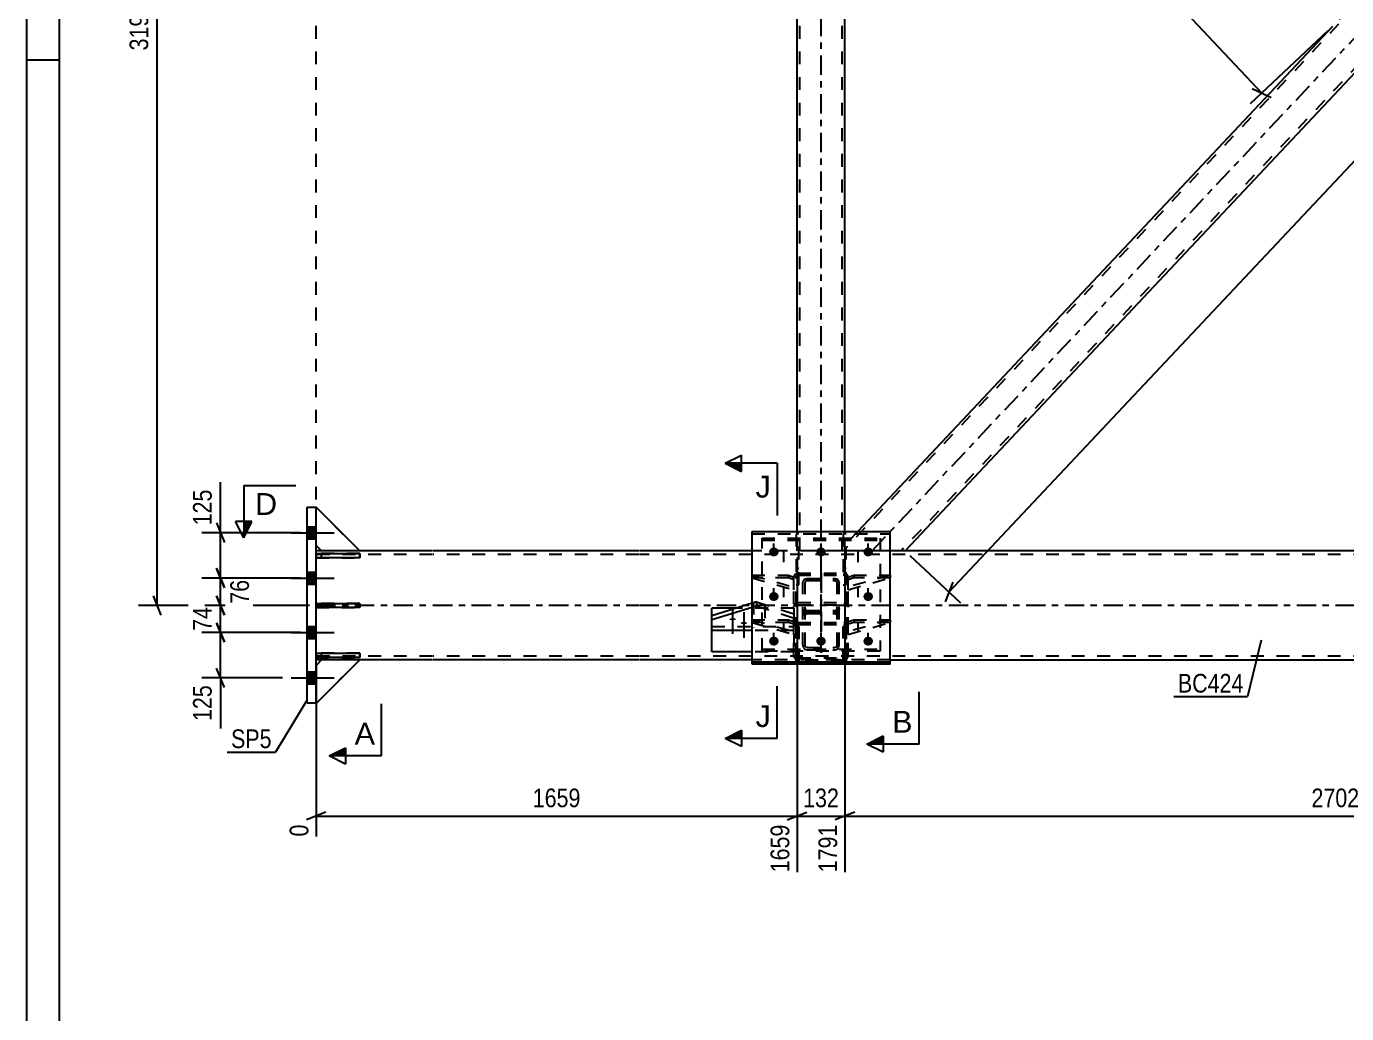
# Model space of a CAD drawing. Header units: millimetres. Extents: x 0 to 841, y 0 to 594.
# Drawn here: x 0 to 202.1, y 152 to 303.1 of the extents above; entities that cross this region are included whole.
import ezdxf

# ---------------------------------------------------------------- set-up
doc = ezdxf.new("R2010")
doc.units = ezdxf.units.MM
doc.linetypes.add('DXK_LINE_DOT2', pattern=[3.9198, 1.9599, -1.9599])
doc.linetypes.add('DXK_LINE_DOT3', pattern=[5.9187, 2.979, -0.9799, 0.9799, -0.9799])
doc.styles.add('Arial', font='ARIAL.TTF', dxfattribs={"height": 0.2})
doc.styles.add('Arial Narrow', font='ARIALN.TTF', dxfattribs={"height": 0.2})

# ---------------------------------------------------------------- blocks, each defined once
blk = doc.blocks.new('Unknown-761545992-1132')
at = {"color": 5, "linetype": 'Continuous'}
for p, q in [((0, 594), (0, 0)), ((5, 589), (5, 5)), ((5, 298), (0, 298))]:
    blk.add_line(p, q, dxfattribs=at)
blk = doc.blocks.new('Part-761545992-3528 - 3517')
at = {"color": 7, "linetype": 'DXK_LINE_DOT2'}
for p, q in [((51.02, 207.19), (44.36, 207.19)), ((44.36, 207.19), (44.36, 206.53)), ((44.36, 206.53), (51.02, 206.53)), ((45.19, 206.53), (45.19, 207.19)), ((51.02, 206.53), (51.02, 207.19))]:
    blk.add_line(p, q, dxfattribs=at)
blk = doc.blocks.new('Bolt-761545992-3520 - 3517')
at = {"color": 1, "linetype": 'DXK_LINE_DOT2'}
for p, q in [((115.95, 221.12), (115.95, 222.7)), ((121.64, 221.12), (121.64, 222.7)), ((127.34, 221.12), (127.34, 222.7)), ((115.95, 215.77), (115.95, 217.35)), ((127.34, 215.77), (127.34, 217.35)), ((115.95, 210.42), (115.95, 212)), ((121.64, 210.42), (121.64, 212)), ((127.34, 210.42), (127.34, 212))]:
    blk.add_line(p, q, dxfattribs=at)
blk = doc.blocks.new('Part-761545992-21615 - 3517')
at = {"color": 7, "linetype": 'DXK_LINE_DOT2'}
for p, q in [((117.81, 205.53), (117.81, 211.3)), ((117.81, 211.3), (118.25, 211.3)), ((117.81, 210.78), (118.25, 210.78)), ((118.25, 211.3), (118.25, 205.53)), ((117.81, 209.76), (118.25, 209.76))]:
    blk.add_line(p, q, dxfattribs=at)
at = {"color": 2, "linetype": 'Continuous'}
blk.add_line((118.25, 205.53), (117.81, 205.53), dxfattribs=at)
blk = doc.blocks.new('Part-761545992-3636 - 3517')
at = {"color": 7, "linetype": 'DXK_LINE_DOT3'}
blk.add_line((121.64, 212.87), (121.64, 393.43), dxfattribs=at)
at = {"color": 2, "linetype": 'Continuous'}
for p, q in [((117.98, 225.85), (117.98, 383.43)), ((125.31, 225.85), (125.31, 382.51))]:
    blk.add_line(p, q, dxfattribs=at)
at = {"color": 7, "linetype": 'DXK_LINE_DOT2'}
for p, q in [((125.31, 383.43), (117.98, 383.43)), ((118.42, 222.87), (118.42, 383.43)), ((124.86, 222.87), (124.86, 383.43)), ((125.31, 382.51), (125.31, 383.43)), ((117.98, 222.87), (117.98, 225.85)), ((125.31, 222.87), (125.31, 225.85)), ((125.31, 222.87), (117.98, 222.87))]:
    blk.add_line(p, q, dxfattribs=at)
blk = doc.blocks.new('Bolt-761545992-3526 - 3517')
at = {"linetype": 'Continuous'}
for points in [[(114.42, 222.02), (114.27, 222.03), (114.12, 222.08), (113.99, 222.15), (113.88, 222.25), (113.79, 222.36), (113.73, 222.49), (113.7, 222.63), (113.7, 222.77), (113.73, 222.91), (113.79, 223.04), (113.88, 223.16), (113.99, 223.25), (114.12, 223.33), (114.27, 223.37), (114.42, 223.39), (114.57, 223.37), (114.71, 223.33), (114.84, 223.25), (114.96, 223.16), (115.04, 223.04), (115.11, 222.91), (115.14, 222.77), (115.14, 222.63), (115.11, 222.49), (115.04, 222.36), (114.96, 222.25), (114.84, 222.15), (114.71, 222.08), (114.57, 222.03)], [(121.64, 222.02), (121.49, 222.03), (121.35, 222.08), (121.22, 222.15), (121.1, 222.25), (121.02, 222.36), (120.95, 222.49), (120.92, 222.63), (120.92, 222.77), (120.95, 222.91), (121.02, 223.04), (121.1, 223.16), (121.22, 223.25), (121.35, 223.33), (121.49, 223.37), (121.64, 223.39), (121.79, 223.37), (121.93, 223.33), (122.07, 223.25), (122.18, 223.16), (122.27, 223.04), (122.33, 222.91), (122.36, 222.77), (122.36, 222.63), (122.33, 222.49), (122.27, 222.36), (122.18, 222.25), (122.07, 222.15), (121.93, 222.08), (121.79, 222.03)], [(128.86, 222.02), (128.71, 222.03), (128.57, 222.08), (128.44, 222.15), (128.33, 222.25), (128.24, 222.36), (128.18, 222.49), (128.14, 222.63), (128.14, 222.77), (128.18, 222.91), (128.24, 223.04), (128.33, 223.16), (128.44, 223.25), (128.57, 223.33), (128.71, 223.37), (128.86, 223.39), (129.01, 223.37), (129.16, 223.33), (129.29, 223.25), (129.4, 223.16), (129.49, 223.04), (129.55, 222.91), (129.58, 222.77), (129.58, 222.63), (129.55, 222.49), (129.49, 222.36), (129.4, 222.25), (129.29, 222.15), (129.16, 222.08), (129.01, 222.03)], [(114.42, 215.19), (114.27, 215.21), (114.12, 215.25), (113.99, 215.32), (113.88, 215.42), (113.79, 215.53), (113.73, 215.66), (113.7, 215.8), (113.7, 215.94), (113.73, 216.08), (113.79, 216.21), (113.88, 216.33), (113.99, 216.43), (114.12, 216.5), (114.27, 216.54), (114.42, 216.56), (114.57, 216.54), (114.71, 216.5), (114.84, 216.43), (114.96, 216.33), (115.04, 216.21), (115.11, 216.08), (115.14, 215.94), (115.14, 215.8), (115.11, 215.66), (115.04, 215.53), (114.96, 215.42), (114.84, 215.32), (114.71, 215.25), (114.57, 215.21)], [(128.86, 215.19), (128.71, 215.21), (128.57, 215.25), (128.44, 215.32), (128.33, 215.42), (128.24, 215.53), (128.18, 215.66), (128.14, 215.8), (128.14, 215.94), (128.18, 216.08), (128.24, 216.21), (128.33, 216.33), (128.44, 216.43), (128.57, 216.5), (128.71, 216.54), (128.86, 216.56), (129.01, 216.54), (129.16, 216.5), (129.29, 216.43), (129.4, 216.33), (129.49, 216.21), (129.55, 216.08), (129.58, 215.94), (129.58, 215.8), (129.55, 215.66), (129.49, 215.53), (129.4, 215.42), (129.29, 215.32), (129.16, 215.25), (129.01, 215.21)], [(114.42, 208.36), (114.27, 208.38), (114.12, 208.42), (113.99, 208.49), (113.88, 208.59), (113.79, 208.7), (113.73, 208.83), (113.7, 208.97), (113.7, 209.12), (113.73, 209.26), (113.79, 209.39), (113.88, 209.5), (113.99, 209.6), (114.12, 209.67), (114.27, 209.71), (114.42, 209.73), (114.57, 209.71), (114.71, 209.67), (114.84, 209.6), (114.96, 209.5), (115.04, 209.39), (115.11, 209.26), (115.14, 209.12), (115.14, 208.97), (115.11, 208.83), (115.04, 208.7), (114.96, 208.59), (114.84, 208.49), (114.71, 208.42), (114.57, 208.38)], [(121.64, 208.36), (121.49, 208.38), (121.35, 208.42), (121.22, 208.49), (121.1, 208.59), (121.02, 208.7), (120.95, 208.83), (120.92, 208.97), (120.92, 209.12), (120.95, 209.26), (121.02, 209.39), (121.1, 209.5), (121.22, 209.6), (121.35, 209.67), (121.49, 209.71), (121.64, 209.73), (121.79, 209.71), (121.93, 209.67), (122.07, 209.6), (122.18, 209.5), (122.27, 209.39), (122.33, 209.26), (122.36, 209.12), (122.36, 208.97), (122.33, 208.83), (122.27, 208.7), (122.18, 208.59), (122.07, 208.49), (121.93, 208.42), (121.79, 208.38)], [(128.86, 208.36), (128.71, 208.38), (128.57, 208.42), (128.44, 208.49), (128.33, 208.59), (128.24, 208.7), (128.18, 208.83), (128.14, 208.97), (128.14, 209.12), (128.18, 209.26), (128.24, 209.39), (128.33, 209.5), (128.44, 209.6), (128.57, 209.67), (128.71, 209.71), (128.86, 209.73), (129.01, 209.71), (129.16, 209.67), (129.29, 209.6), (129.4, 209.5), (129.49, 209.39), (129.55, 209.26), (129.58, 209.12), (129.58, 208.97), (129.55, 208.83), (129.49, 208.7), (129.4, 208.59), (129.29, 208.49), (129.16, 208.42), (129.01, 208.38)]]:
    blk.add_hatch(color=1, dxfattribs=at).paths.add_polyline_path(points)
at = {"color": 1, "linetype": 'Continuous'}
for p, q in [((114.42, 222.07), (114.42, 223.97)), ((121.64, 222.07), (121.64, 223.97)), ((128.86, 222.07), (128.86, 223.97)), ((114.42, 215.24), (114.42, 217.14)), ((128.86, 215.24), (128.86, 217.14)), ((114.42, 208.41), (114.42, 210.31)), ((121.64, 208.41), (121.64, 210.31)), ((128.86, 208.41), (128.86, 210.31))]:
    blk.add_line(p, q, dxfattribs=at)
blk = doc.blocks.new('Part-761545992-3529 - 3517')
at = {"color": 7, "linetype": 'DXK_LINE_DOT2'}
for p, q in [((51.02, 214.83), (44.36, 214.83)), ((44.36, 214.83), (44.36, 214.17)), ((45.19, 214.17), (45.19, 214.83)), ((51.02, 214.17), (51.02, 214.83)), ((44.36, 214.17), (51.02, 214.17))]:
    blk.add_line(p, q, dxfattribs=at)
blk = doc.blocks.new('Part-761545992-3530 - 3517')
at = {"color": 2, "linetype": 'Continuous'}
for p, q in [((44.36, 221.8), (44.36, 222.47)), ((44.36, 222.47), (51.02, 222.47)), ((51.02, 222.47), (51.02, 221.8)), ((51.02, 221.8), (44.36, 221.8))]:
    blk.add_line(p, q, dxfattribs=at)
at = {"color": 7, "linetype": 'DXK_LINE_DOT2'}
blk.add_line((45.19, 221.8), (45.19, 222.47), dxfattribs=at)
blk = doc.blocks.new('Part-761545992-3531 - 3517')
at = {"color": 2, "linetype": 'Continuous'}
for p, q in [((44.36, 206.53), (44.36, 207.19)), ((44.36, 207.19), (51.02, 207.19)), ((51.02, 206.53), (44.36, 206.53)), ((51.02, 207.19), (51.02, 206.53))]:
    blk.add_line(p, q, dxfattribs=at)
at = {"color": 7, "linetype": 'DXK_LINE_DOT2'}
blk.add_line((45.19, 206.53), (45.19, 207.19), dxfattribs=at)
blk = doc.blocks.new('Part-761545992-3532 - 3517')
at = {"color": 2, "linetype": 'Continuous'}
for p, q in [((44.36, 214.17), (44.36, 214.83)), ((44.36, 214.83), (51.02, 214.83)), ((51.02, 214.83), (51.02, 214.17)), ((51.02, 214.17), (44.36, 214.17))]:
    blk.add_line(p, q, dxfattribs=at)
at = {"color": 7, "linetype": 'DXK_LINE_DOT2'}
blk.add_line((45.19, 214.17), (45.19, 214.83), dxfattribs=at)
blk = doc.blocks.new('Part-761545992-3533 - 3517')
at = {"color": 2, "linetype": 'Continuous'}
for p, q in [((51.02, 222.87), (44.36, 229.54)), ((45.19, 222.87), (44.36, 223.7)), ((51.02, 222.87), (45.19, 222.87))]:
    blk.add_line(p, q, dxfattribs=at)
at = {"color": 7, "linetype": 'DXK_LINE_DOT2'}
blk.add_line((44.36, 223.7), (44.36, 229.54), dxfattribs=at)
blk = doc.blocks.new('Part-761545992-3534 - 3517')
at = {"color": 7, "linetype": 'DXK_LINE_DOT2'}
for p, q in [((44.36, 223.7), (44.36, 229.54)), ((44.36, 229.54), (51.02, 222.87)), ((45.19, 222.87), (44.36, 223.7)), ((51.02, 222.87), (45.19, 222.87))]:
    blk.add_line(p, q, dxfattribs=at)
blk = doc.blocks.new('Part-761545992-3594 - 3517')
at = {"color": 2, "linetype": 'Continuous'}
for p, q in [((45.19, 222.87), (44.36, 222.87)), ((62.13, 222.87), (51.02, 222.87)), ((93.74, 222.87), (62.23, 222.87)), ((111.09, 222.87), (93.84, 222.87)), ((291.64, 222.87), (132.2, 222.87)), ((62.13, 206.2), (44.36, 206.2)), ((93.74, 206.2), (62.23, 206.2)), ((111.09, 206.2), (93.84, 206.2)), ((132.2, 206.2), (303.09, 206.2))]:
    blk.add_line(p, q, dxfattribs=at)
at = {"color": 7, "linetype": 'DXK_LINE_DOT2'}
for p, q in [((44.36, 206.2), (44.36, 222.87)), ((62.13, 222.31), (44.36, 222.31)), ((51.02, 222.87), (45.19, 222.87)), ((93.74, 222.31), (62.23, 222.31)), ((303.09, 222.31), (93.84, 222.31)), ((132.2, 222.87), (111.09, 222.87)), ((62.13, 206.76), (44.36, 206.76)), ((93.74, 206.76), (62.23, 206.76)), ((303.09, 206.76), (93.84, 206.76)), ((132.2, 206.2), (111.09, 206.2))]:
    blk.add_line(p, q, dxfattribs=at)
at = {"color": 7, "linetype": 'DXK_LINE_DOT3'}
for p, q in [((44.36, 214.54), (62.13, 214.54)), ((62.23, 214.54), (93.74, 214.54)), ((93.84, 214.54), (303.09, 214.54))]:
    blk.add_line(p, q, dxfattribs=at)
blk = doc.blocks.new('Part-761545992-3535 - 3517')
at = {"color": 2, "linetype": 'Continuous'}
for p, q in [((44.36, 205.33), (45.19, 206.17)), ((44.36, 199.5), (51.02, 206.17)), ((51.02, 206.17), (45.19, 206.17)), ((44.36, 199.54), (44.36, 199.5))]:
    blk.add_line(p, q, dxfattribs=at)
at = {"color": 7, "linetype": 'DXK_LINE_DOT2'}
blk.add_line((44.36, 199.5), (44.36, 205.33), dxfattribs=at)
blk = doc.blocks.new('Part-761545992-3536 - 3517')
at = {"color": 7, "linetype": 'DXK_LINE_DOT2'}
for p, q in [((45.19, 206.17), (44.36, 205.33)), ((44.36, 199.5), (51.02, 206.17)), ((51.02, 206.17), (45.19, 206.17)), ((44.36, 205.33), (44.36, 199.5))]:
    blk.add_line(p, q, dxfattribs=at)
blk = doc.blocks.new('Part-761545992-3556 - 3517')
at = {"color": 2, "linetype": 'Continuous'}
for p, q in [((42.97, 199.54), (42.97, 229.54)), ((42.97, 229.54), (44.36, 229.54)), ((44.36, 222.47), (44.36, 229.54)), ((44.36, 214.83), (44.36, 221.8)), ((44.36, 207.19), (44.36, 214.17)), ((44.36, 199.54), (44.36, 206.53)), ((44.36, 199.54), (42.97, 199.54))]:
    blk.add_line(p, q, dxfattribs=at)
at = {"color": 7, "linetype": 'DXK_LINE_DOT2'}
for p, q in [((44.36, 221.8), (44.36, 222.47)), ((44.36, 214.17), (44.36, 214.83)), ((44.36, 206.53), (44.36, 207.19))]:
    blk.add_line(p, q, dxfattribs=at)
blk = doc.blocks.new('Part-761545992-3571 - 3517')
at = {"color": 7, "linetype": 'DXK_LINE_DOT2'}
for p, q in [((276.05, 383.43), (125.31, 223.14)), ((284.64, 383.16), (133.9, 222.87)), ((284.64, 383.43), (275.44, 383.43)), ((204.98, 308.5), (199.94, 303.15)), ((210.01, 303.15), (204.98, 297.8)), ((127.25, 225.85), (125.31, 223.79)), ((125.31, 222.87), (125.31, 223.79)), ((134.51, 222.87), (125.31, 222.87))]:
    blk.add_line(p, q, dxfattribs=at)
at = {"color": 7, "linetype": 'DXK_LINE_DOT3'}
blk.add_line((129.48, 222.87), (280.47, 383.43), dxfattribs=at)
at = {"color": 2, "linetype": 'Continuous'}
for p, q in [((275.44, 383.43), (204.98, 308.5)), ((284.64, 382.51), (210.01, 303.15)), ((284.64, 382.51), (284.64, 383.43)), ((199.94, 303.15), (127.25, 225.85)), ((204.98, 297.8), (134.51, 222.87))]:
    blk.add_line(p, q, dxfattribs=at)
blk = doc.blocks.new('Part-761545992-3572 - 3517')
at = {"color": 7, "linetype": 'DXK_LINE_DOT2'}
for p, q in [((51.02, 222.47), (44.36, 222.47)), ((44.36, 222.47), (44.36, 221.8)), ((45.19, 221.8), (45.19, 222.47)), ((51.02, 221.8), (51.02, 222.47)), ((44.36, 221.8), (51.02, 221.8))]:
    blk.add_line(p, q, dxfattribs=at)
blk = doc.blocks.new('Bolt-761545992-3597 - 3517')
at = {"linetype": 'Continuous'}
for points in [[(42.97, 226.56), (42.97, 224.73), (44.36, 224.73), (44.36, 226.56)], [(42.97, 226.56), (42.97, 224.73), (44.36, 224.73), (44.36, 226.56)], [(42.97, 226.56), (42.97, 224.73), (44.36, 224.73), (44.36, 226.56)], [(42.97, 219.62), (42.97, 217.79), (44.36, 217.79), (44.36, 219.62)], [(42.97, 219.62), (42.97, 217.79), (44.36, 217.79), (44.36, 219.62)], [(42.97, 211.29), (42.97, 209.45), (44.36, 209.45), (44.36, 211.29)], [(42.97, 211.29), (42.97, 209.45), (44.36, 209.45), (44.36, 211.29)], [(42.97, 204.34), (42.97, 202.51), (44.36, 202.51), (44.36, 204.34)], [(42.97, 204.34), (42.97, 202.51), (44.36, 202.51), (44.36, 204.34)], [(42.97, 204.34), (42.97, 202.51), (44.36, 202.51), (44.36, 204.34)]]:
    blk.add_hatch(color=1, dxfattribs=at).paths.add_polyline_path(points)
at = {"color": 1, "linetype": 'Continuous'}
for p, q in [((42.97, 226.56), (44.36, 226.56)), ((42.97, 226.56), (44.36, 226.56)), ((42.97, 226.56), (44.36, 226.56)), ((40.52, 225.65), (47.13, 225.65)), ((40.52, 225.65), (47.13, 225.65)), ((40.52, 225.65), (47.13, 225.65)), ((42.97, 224.73), (44.36, 224.73)), ((42.97, 224.73), (44.36, 224.73)), ((42.97, 224.73), (44.36, 224.73)), ((40.52, 218.7), (47.13, 218.7)), ((40.52, 218.7), (47.13, 218.7)), ((42.97, 219.62), (44.36, 219.62)), ((42.97, 219.62), (44.36, 219.62)), ((42.97, 217.79), (44.36, 217.79)), ((42.97, 217.79), (44.36, 217.79)), ((40.52, 210.37), (47.13, 210.37)), ((40.52, 210.37), (47.13, 210.37)), ((42.97, 211.29), (44.36, 211.29)), ((42.97, 211.29), (44.36, 211.29)), ((42.97, 209.45), (44.36, 209.45)), ((42.97, 209.45), (44.36, 209.45)), ((42.97, 204.34), (44.36, 204.34)), ((42.97, 204.34), (44.36, 204.34)), ((42.97, 204.34), (44.36, 204.34)), ((40.52, 203.43), (47.13, 203.43)), ((40.52, 203.43), (47.13, 203.43)), ((40.52, 203.43), (47.13, 203.43)), ((42.97, 202.51), (44.36, 202.51)), ((42.97, 202.51), (44.36, 202.51)), ((42.97, 202.51), (44.36, 202.51))]:
    blk.add_line(p, q, dxfattribs=at)
blk = doc.blocks.new('Part-761545992-3649 - 3517')
at = {"color": 7, "linetype": 'DXK_LINE_DOT2'}
for p, q in [((117.52, 219.06), (117.47, 218.82)), ((117.47, 206.85), (117.47, 218.82)), ((117.67, 219.27), (117.52, 219.06)), ((117.89, 219.4), (117.67, 219.27)), ((117.81, 218.82), (117.83, 218.94)), ((117.81, 206.85), (117.81, 218.82)), ((117.83, 218.94), (117.91, 219.04)), ((118.14, 219.45), (117.89, 219.4)), ((117.91, 219.04), (118.01, 219.11)), ((118.01, 219.11), (118.14, 219.14)), ((118.14, 219.45), (125.14, 219.45)), ((118.14, 219.14), (125.14, 219.14)), ((125.4, 219.4), (125.14, 219.45)), ((125.14, 219.14), (125.27, 219.11)), ((125.27, 219.11), (125.38, 219.04)), ((125.38, 219.04), (125.45, 218.94)), ((125.61, 219.27), (125.4, 219.4)), ((125.45, 218.94), (125.47, 218.82)), ((125.47, 206.85), (125.47, 218.82)), ((125.76, 219.06), (125.61, 219.27)), ((125.81, 218.82), (125.76, 219.06)), ((125.81, 206.85), (125.81, 218.82)), ((117.47, 214.25), (117.52, 214.52)), ((117.83, 214.39), (117.81, 214.25)), ((117.91, 214.5), (117.83, 214.39)), ((117.89, 214.91), (118.14, 214.96)), ((118.01, 214.58), (117.91, 214.5)), ((118.14, 214.61), (118.01, 214.58)), ((118.14, 214.96), (125.14, 214.96)), ((118.14, 214.61), (125.14, 214.61)), ((125.14, 214.96), (125.4, 214.91)), ((125.27, 214.58), (125.14, 214.61)), ((125.38, 214.5), (125.27, 214.58)), ((125.45, 214.39), (125.38, 214.5)), ((125.47, 214.25), (125.45, 214.39)), ((125.76, 214.52), (125.81, 214.25)), ((117.47, 212.2), (117.52, 211.96)), ((117.83, 212.08), (117.81, 212.2)), ((125.47, 212.2), (125.45, 212.08)), ((125.76, 211.96), (125.81, 212.2)), ((117.52, 211.96), (117.67, 211.76)), ((117.67, 211.76), (117.89, 211.62)), ((117.91, 211.98), (117.83, 212.08)), ((117.89, 211.62), (118.14, 211.57)), ((118.01, 211.91), (117.91, 211.98)), ((118.14, 211.89), (118.01, 211.91)), ((118.14, 211.89), (125.14, 211.89)), ((118.14, 211.57), (125.14, 211.57)), ((125.27, 211.91), (125.14, 211.89)), ((125.14, 211.57), (125.4, 211.62)), ((125.38, 211.98), (125.27, 211.91)), ((125.45, 212.08), (125.38, 211.98)), ((125.4, 211.62), (125.61, 211.76)), ((125.61, 211.76), (125.76, 211.96)), ((117.52, 206.58), (117.47, 206.85)), ((117.81, 206.85), (117.83, 206.72)), ((117.83, 206.72), (117.91, 206.6)), ((118.14, 206.15), (117.89, 206.2)), ((117.91, 206.6), (118.01, 206.53)), ((118.01, 206.53), (118.14, 206.5)), ((118.14, 206.5), (125.14, 206.5)), ((125.14, 206.15), (118.14, 206.15)), ((125.14, 206.5), (125.27, 206.53)), ((125.4, 206.2), (125.14, 206.15)), ((125.27, 206.53), (125.38, 206.6)), ((125.38, 206.6), (125.45, 206.72)), ((125.45, 206.72), (125.47, 206.85)), ((125.81, 206.85), (125.76, 206.58))]:
    blk.add_line(p, q, dxfattribs=at)
at = {"color": 7, "linetype": 'DXK_LINE_DOT3'}
blk.add_line((121.64, 207.3), (121.64, 218.77), dxfattribs=at)
at = {"color": 7, "linetype": 'DXK_LINE_DOT2'}
for centre, start, end in [((118.17, 214.28), 114.1353, 159.0718), ((125.11, 214.28), 20.9282, 65.8647), ((118.17, 206.83), 200.9282, 245.8647), ((125.11, 206.83), 294.1353, 339.0718)]:
    blk.add_arc(centre, 0.687, start, end, dxfattribs=at)
blk = doc.blocks.new('Part-761545992-3668 - 3517')
at = {"color": 7, "linetype": 'DXK_LINE_DOT2'}
for p, q in [((118.91, 218.24), (119.06, 218.44)), ((119.06, 218.44), (119.27, 218.58)), ((119.27, 218.58), (119.53, 218.63)), ((119.4, 218.29), (119.29, 218.22)), ((119.53, 218.31), (119.4, 218.29)), ((119.53, 218.63), (123.75, 218.63)), ((119.53, 218.31), (123.75, 218.31)), ((123.75, 218.63), (124.01, 218.58)), ((123.88, 218.29), (123.75, 218.31)), ((123.99, 218.22), (123.88, 218.29)), ((124.01, 218.58), (124.22, 218.44)), ((124.22, 218.44), (124.37, 218.24)), ((118.86, 218), (118.91, 218.24)), ((118.86, 208.42), (118.86, 218)), ((119.22, 218.12), (119.2, 218)), ((119.2, 208.42), (119.2, 218)), ((119.29, 218.22), (119.22, 218.12)), ((124.06, 218.12), (123.99, 218.22)), ((124.09, 218), (124.06, 218.12)), ((124.09, 208.42), (124.09, 218)), ((124.37, 218.24), (124.42, 218)), ((124.42, 208.42), (124.42, 218)), ((118.91, 213.79), (118.86, 214.03)), ((118.91, 213.18), (118.86, 212.91)), ((119.06, 213.59), (118.91, 213.79)), ((119.27, 213.46), (119.06, 213.59)), ((119.2, 214.03), (119.22, 213.91)), ((119.2, 212.91), (119.22, 213.05)), ((119.22, 213.91), (119.29, 213.81)), ((119.22, 213.05), (119.29, 213.16)), ((119.53, 213.62), (119.27, 213.57)), ((119.53, 213.41), (119.27, 213.46)), ((119.29, 213.81), (119.4, 213.74)), ((119.29, 213.16), (119.4, 213.24)), ((119.4, 213.74), (119.53, 213.72)), ((119.4, 213.24), (119.53, 213.26)), ((119.53, 213.72), (123.75, 213.72)), ((119.53, 213.62), (123.75, 213.62)), ((119.53, 213.41), (123.75, 213.41)), ((119.53, 213.26), (123.75, 213.26)), ((123.75, 213.72), (123.88, 213.74)), ((124.01, 213.57), (123.75, 213.62)), ((124.01, 213.46), (123.75, 213.41)), ((123.75, 213.26), (123.88, 213.24)), ((123.88, 213.74), (123.99, 213.81)), ((123.88, 213.24), (123.99, 213.16)), ((123.99, 213.81), (124.06, 213.91)), ((123.99, 213.16), (124.06, 213.05)), ((124.22, 213.59), (124.01, 213.46)), ((124.06, 213.91), (124.09, 214.03)), ((124.06, 213.05), (124.09, 212.91)), ((124.37, 213.79), (124.22, 213.59)), ((124.42, 214.03), (124.37, 213.79)), ((124.42, 212.91), (124.37, 213.18)), ((118.86, 208.42), (118.91, 208.15)), ((119.22, 208.28), (119.2, 208.42)), ((119.29, 208.17), (119.22, 208.28)), ((119.4, 208.09), (119.29, 208.17)), ((123.99, 208.17), (123.88, 208.09)), ((124.06, 208.28), (123.99, 208.17)), ((124.09, 208.42), (124.06, 208.28)), ((124.37, 208.15), (124.42, 208.42)), ((119.27, 207.76), (119.53, 207.71)), ((119.53, 208.06), (119.4, 208.09)), ((119.53, 208.06), (123.75, 208.06)), ((119.53, 207.71), (123.75, 207.71)), ((123.88, 208.09), (123.75, 208.06)), ((123.75, 207.71), (124.01, 207.76))]:
    blk.add_line(p, q, dxfattribs=at)
at = {"color": 7, "linetype": 'DXK_LINE_DOT3'}
blk.add_line((121.64, 219.44), (121.64, 207.24), dxfattribs=at)
at = {"color": 7, "linetype": 'DXK_LINE_DOT2'}
for centre, start, end in [((119.56, 212.94), 114.32, 159.2417), ((123.72, 212.94), 20.7583, 65.68), ((119.56, 208.39), 200.7583, 245.68), ((123.72, 208.39), 294.32, 339.2417)]:
    blk.add_arc(centre, 0.69, start, end, dxfattribs=at)
blk = doc.blocks.new('Part-761545992-3674 - 3517')
at = {"color": 2, "linetype": 'Continuous'}
for p, q in [((111.09, 225.85), (132.2, 225.85)), ((111.09, 205.53), (111.09, 225.85)), ((132.2, 205.53), (132.2, 225.85)), ((111.09, 205.89), (132.2, 205.89)), ((132.2, 205.53), (111.09, 205.53))]:
    blk.add_line(p, q, dxfattribs=at)
at = {"color": 7, "linetype": 'DXK_LINE_DOT2'}
blk.add_line((111.09, 225.49), (132.2, 225.49), dxfattribs=at)
blk = doc.blocks.new('Part-761545992-3675 - 3517')
at = {"color": 7, "linetype": 'DXK_LINE_DOT2'}
for p, q in [((112.61, 207.53), (112.61, 224.81)), ((112.61, 224.81), (130.67, 224.81)), ((112.61, 224.5), (130.67, 224.5)), ((130.67, 224.81), (130.67, 207.53)), ((112.61, 207.84), (130.67, 207.84)), ((130.67, 207.53), (112.61, 207.53))]:
    blk.add_line(p, q, dxfattribs=at)
blk = doc.blocks.new('Part-761545992-3719 - 3517')
at = {"color": 2, "linetype": 'Continuous'}
for p, q in [((111.09, 214.84), (104.95, 212.93)), ((111.09, 214.21), (104.95, 212.3)), ((104.95, 210.66), (104.95, 212.93)), ((111.09, 210.66), (104.95, 210.66))]:
    blk.add_line(p, q, dxfattribs=at)
at = {"color": 7, "linetype": 'DXK_LINE_DOT2'}
for p, q in [((111.78, 215.05), (111.09, 214.84)), ((111.78, 214.42), (111.09, 214.21)), ((111.78, 215.05), (117.46, 213.24)), ((111.78, 215.05), (111.78, 214.42)), ((111.78, 214.42), (117.46, 212.61)), ((117.46, 213.24), (117.46, 210.66)), ((104.95, 211.29), (117.46, 211.29)), ((117.46, 210.66), (111.09, 210.66))]:
    blk.add_line(p, q, dxfattribs=at)
blk = doc.blocks.new('Part-761545992-3722 - 3517')
at = {"color": 2, "linetype": 'Continuous'}
for p, q in [((108.65, 214.08), (104.95, 214.08)), ((104.95, 212.93), (104.95, 214.08)), ((104.95, 207.41), (104.95, 210.66)), ((111.09, 207.41), (104.95, 207.41))]:
    blk.add_line(p, q, dxfattribs=at)
at = {"color": 7, "linetype": 'DXK_LINE_DOT2'}
for p, q in [((104.95, 210.66), (104.95, 212.93)), ((117.46, 214.08), (108.65, 214.08)), ((117.46, 214.08), (117.46, 207.41)), ((117.46, 207.41), (111.09, 207.41))]:
    blk.add_line(p, q, dxfattribs=at)
blk = doc.blocks.new('Bolt-761545992-3723 - 3517')
at = {"linetype": 'Continuous'}
for points in [[(108.1, 212.57), (108.21, 212.56), (108.31, 212.55), (108.4, 212.54), (108.47, 212.51), (108.54, 212.49), (108.58, 212.45), (108.6, 212.42), (108.6, 212.39), (108.58, 212.35), (108.54, 212.32), (108.47, 212.29), (108.4, 212.27), (108.31, 212.26), (108.21, 212.24), (108.1, 212.24), (108, 212.24), (107.9, 212.26), (107.81, 212.27), (107.73, 212.29), (107.67, 212.32), (107.63, 212.35), (107.61, 212.39), (107.61, 212.42), (107.63, 212.45), (107.67, 212.49), (107.73, 212.51), (107.81, 212.54), (107.9, 212.55), (108, 212.56)], [(109.83, 211.98), (109.93, 211.97), (110.03, 211.96), (110.12, 211.95), (110.2, 211.92), (110.26, 211.9), (110.31, 211.87), (110.33, 211.83), (110.33, 211.8), (110.31, 211.76), (110.26, 211.73), (110.2, 211.71), (110.12, 211.68), (110.03, 211.67), (109.93, 211.66), (109.83, 211.65), (109.73, 211.66), (109.63, 211.67), (109.54, 211.68), (109.46, 211.71), (109.4, 211.73), (109.35, 211.76), (109.33, 211.8), (109.33, 211.83), (109.35, 211.87), (109.4, 211.9), (109.46, 211.92), (109.54, 211.95), (109.63, 211.96), (109.73, 211.97)]]:
    blk.add_hatch(color=1, dxfattribs=at).paths.add_polyline_path(points)
at = {"color": 1, "linetype": 'DXK_LINE_DOT2'}
for p, q in [((111.32, 215.08), (111.32, 211.14)), ((113.04, 214.5), (113.04, 210.56))]:
    blk.add_line(p, q, dxfattribs=at)
at = {"color": 1, "linetype": 'Continuous'}
for p, q in [((108.1, 214.08), (108.1, 210.14)), ((109.83, 213.5), (109.83, 209.56))]:
    blk.add_line(p, q, dxfattribs=at)
blk = doc.blocks.new('Part-761545992-21609 - 3517')
at = {"color": 7, "linetype": 'DXK_LINE_DOT2'}
for p, q in [((111.09, 218.72), (111.09, 219.14)), ((111.09, 219.14), (116.64, 219.14)), ((111.09, 219.14), (117.47, 217.33)), ((116.64, 218.72), (111.09, 218.72)), ((111.09, 218.72), (117.47, 216.91)), ((116.64, 218.72), (116.64, 219.14)), ((116.64, 219.14), (117.47, 218.86)), ((117.47, 218.44), (116.64, 218.72)), ((117.47, 216.91), (117.47, 218.86))]:
    blk.add_line(p, q, dxfattribs=at)
blk = doc.blocks.new('Part-761545992-21610 - 3517')
at = {"color": 7, "linetype": 'DXK_LINE_DOT2'}
for p, q in [((111.09, 211.89), (111.09, 212.31)), ((111.09, 212.31), (116.64, 212.31)), ((111.09, 212.31), (117.47, 210.5)), ((116.64, 211.89), (116.64, 212.31)), ((116.64, 212.31), (117.47, 212.04)), ((116.64, 211.89), (111.09, 211.89)), ((111.09, 211.89), (117.47, 210.08)), ((117.47, 211.62), (116.64, 211.89)), ((117.47, 210.08), (117.47, 212.04))]:
    blk.add_line(p, q, dxfattribs=at)
blk = doc.blocks.new('Part-761545992-21611 - 3517')
at = {"color": 7, "linetype": 'DXK_LINE_DOT2'}
for p, q in [((125.81, 218.86), (126.64, 219.14)), ((132.2, 219.14), (125.81, 217.33)), ((125.81, 216.91), (125.81, 218.86)), ((126.64, 218.72), (125.81, 218.44)), ((125.81, 216.91), (132.2, 218.72)), ((126.64, 219.14), (132.2, 219.14)), ((126.64, 219.14), (126.64, 218.72)), ((132.2, 218.72), (126.64, 218.72)), ((132.2, 219.14), (132.2, 218.72))]:
    blk.add_line(p, q, dxfattribs=at)
blk = doc.blocks.new('Part-761545992-21612 - 3517')
at = {"color": 7, "linetype": 'DXK_LINE_DOT2'}
for p, q in [((125.81, 212.04), (126.64, 212.31)), ((132.2, 212.31), (125.81, 210.5)), ((126.64, 212.31), (132.2, 212.31)), ((126.64, 212.31), (126.64, 211.89)), ((132.2, 212.31), (132.2, 211.89)), ((125.81, 210.08), (125.81, 212.04)), ((126.64, 211.89), (125.81, 211.62)), ((125.81, 210.08), (132.2, 211.89)), ((132.2, 211.89), (126.64, 211.89))]:
    blk.add_line(p, q, dxfattribs=at)
blk = doc.blocks.new('Part-761545992-21613 - 3517')
at = {"color": 7, "linetype": 'DXK_LINE_DOT2'}
for p, q in [((117.81, 225.49), (117.81, 217.64)), ((118.25, 225.49), (117.81, 225.49)), ((118.25, 217.64), (118.25, 225.49)), ((117.81, 220.24), (118.25, 220.24)), ((117.81, 219.18), (118.25, 219.18)), ((117.81, 217.64), (118.25, 217.64))]:
    blk.add_line(p, q, dxfattribs=at)
blk = doc.blocks.new('Part-761545992-21614 - 3517')
at = {"color": 7, "linetype": 'DXK_LINE_DOT2'}
for p, q in [((125.03, 225.49), (125.03, 217.64)), ((125.47, 225.49), (125.03, 225.49)), ((125.47, 217.64), (125.47, 225.49)), ((125.03, 220.24), (125.47, 220.24)), ((125.03, 219.18), (125.47, 219.18)), ((125.03, 217.64), (125.47, 217.64))]:
    blk.add_line(p, q, dxfattribs=at)
blk = doc.blocks.new('Part-761545992-21616 - 3517')
at = {"color": 7, "linetype": 'DXK_LINE_DOT2'}
for p, q in [((125.03, 205.53), (125.03, 211.3)), ((125.03, 211.3), (125.47, 211.3)), ((125.03, 210.78), (125.47, 210.78)), ((125.47, 211.3), (125.47, 205.53)), ((125.03, 209.76), (125.47, 209.76))]:
    blk.add_line(p, q, dxfattribs=at)
at = {"color": 2, "linetype": 'Continuous'}
blk.add_line((125.47, 205.53), (125.03, 205.53), dxfattribs=at)
blk = doc.blocks.new('Line-761545992-32340 - 3517')
at = {"color": 1, "linetype": 'DXK_LINE_DOT2'}
blk.add_line((44.36, 222.87), (44.36, 383.43), dxfattribs=at)
blk = doc.blocks.new('StraightDimension-761545992-4071 - 3517')
at = {"color": 7, "linetype": 'Continuous'}
for p, q in [((124.58, 381.82), (112.72, 370.67)), ((115.93, 371.63), (113, 372.99)), ((114.47, 372.31), (189.1, 292.95)), ((199.21, 302.46), (187.35, 291.31)), ((187.63, 293.63), (190.56, 292.27))]:
    blk.add_line(p, q, dxfattribs=at)
at = {"color": 0}
blk.add_wipeout([(155.24, 330.04), (158.3, 332.92), (152.47, 339.12), (149.41, 336.24)], dxfattribs=at)
at = {"color": 3, "style": 'Arial Narrow'}
blk.add_text('1961', height=2.863, rotation=-46.7591, dxfattribs=at).set_placement((150.26, 336.22))
blk = doc.blocks.new('StraightDimension-761545992-6043 - 3517')
at = {"color": 7, "linetype": 'Continuous'}
for p, q in [((125.31, 222.79), (125.31, 173.66)), ((275.44, 221.87), (275.44, 173.66)), ((126.81, 182.87), (123.81, 181.67)), ((125.31, 182.27), (275.44, 182.27)), ((273.94, 181.67), (276.94, 182.87))]:
    blk.add_line(p, q, dxfattribs=at)
at = {"color": 0}
blk.add_wipeout([(204.63, 183.02), (204.63, 187.22), (196.12, 187.22), (196.12, 183.02)], dxfattribs=at)
at = {"color": 0, "linetype": 'Continuous'}
blk.add_wipeout([(274.84, 181.57), (270.64, 181.57), (270.64, 173.06), (274.84, 173.06)], dxfattribs=at)
at = {"color": 3, "style": 'Arial Narrow'}
blk.add_text('2702', height=2.863, dxfattribs=at).set_placement((196.72, 183.62))
at = {"color": 3, "linetype": 'Continuous', "style": 'Arial Narrow'}
blk.add_text('4493', height=2.863, rotation=90.0002, dxfattribs=at).set_placement((274.24, 173.66))
blk = doc.blocks.new('StraightDimension-761545992-3761 - 3517')
at = {"color": 7, "linetype": 'Continuous'}
for p, q in [((20.6, 390.26), (19.4, 393.26)), ((43.36, 391.76), (17.15, 391.76)), ((20, 214.5), (20, 391.76)), ((43.36, 214.5), (17.15, 214.5)), ((19.4, 216), (20.6, 213))]:
    blk.add_line(p, q, dxfattribs=at)
at = {"color": 0}
blk.add_wipeout([(19.25, 307.38), (15.05, 307.38), (15.05, 298.87), (19.25, 298.87)], dxfattribs=at)
at = {"color": 3, "style": 'Arial Narrow'}
blk.add_text('3191', height=2.863, rotation=90.0002, dxfattribs=at).set_placement((18.65, 299.47))
blk = doc.blocks.new('StraightDimension-761545992-3936 - 3517')
at = {"color": 7, "linetype": 'Continuous'}
for p, q in [((43.36, 214.5), (26.87, 214.5)), ((29.12, 216), (30.32, 213)), ((29.72, 210.37), (29.72, 214.5)), ((41.97, 210.37), (26.87, 210.37)), ((30.32, 208.87), (29.12, 211.87))]:
    blk.add_line(p, q, dxfattribs=at)
at = {"color": 0}
blk.add_wipeout([(28.97, 214.86), (24.77, 214.86), (24.77, 210.01), (28.97, 210.01)], dxfattribs=at)
at = {"color": 3, "style": 'Arial Narrow'}
blk.add_text('74', height=2.863, rotation=90.0002, dxfattribs=at).set_placement((28.37, 210.61))
blk = doc.blocks.new('StraightDimension-761545992-3947 - 3517')
at = {"color": 7, "linetype": 'Continuous'}
for p, q in [((41.97, 218.7), (27.32, 218.7)), ((29.12, 220.2), (30.32, 217.2)), ((29.72, 214.5), (29.72, 218.7)), ((43.36, 214.5), (27.32, 214.5)), ((30.32, 213), (29.12, 216))]:
    blk.add_line(p, q, dxfattribs=at)
at = {"color": 0}
blk.add_wipeout([(34.67, 219.03), (30.47, 219.03), (30.47, 214.17), (34.67, 214.17)], dxfattribs=at)
at = {"color": 3, "style": 'Arial Narrow'}
blk.add_text('76', height=2.863, rotation=90.0002, dxfattribs=at).set_placement((34.07, 214.77))
blk = doc.blocks.new('StraightDimension-761545992-3958 - 3517')
at = {"color": 7, "linetype": 'Continuous'}
for p, q in [((29.12, 227.15), (30.32, 224.15)), ((41.97, 225.65), (26.87, 225.65)), ((29.72, 218.7), (29.72, 225.65)), ((41.97, 218.7), (26.87, 218.7)), ((30.32, 217.2), (29.12, 220.2))]:
    blk.add_line(p, q, dxfattribs=at)
at = {"color": 0}
blk.add_wipeout([(28.97, 232.86), (24.77, 232.86), (24.77, 226.17), (28.97, 226.17)], dxfattribs=at)
at = {"color": 7, "linetype": 'Continuous'}
blk.add_line((29.72, 225.65), (29.72, 233.38), dxfattribs=at)
blk.add_line((29.72, 225.65), (29.72, 233.38), dxfattribs=at)
at = {"color": 3, "style": 'Arial Narrow'}
blk.add_text('125', height=2.863, rotation=90.0002, dxfattribs=at).set_placement((28.37, 226.77))
blk = doc.blocks.new('StraightDimension-761545992-3959 - 3517')
at = {"color": 7, "linetype": 'Continuous'}
for p, q in [((41.97, 210.37), (26.87, 210.37)), ((29.12, 211.87), (30.32, 208.87)), ((29.72, 203.43), (29.72, 210.37)), ((30.32, 201.93), (29.12, 204.93)), ((39.19, 203.43), (26.87, 203.43))]:
    blk.add_line(p, q, dxfattribs=at)
at = {"color": 0}
blk.add_wipeout([(28.97, 202.9), (24.77, 202.9), (24.77, 196.22), (28.97, 196.22)], dxfattribs=at)
at = {"color": 7, "linetype": 'Continuous'}
blk.add_line((29.72, 203.43), (29.72, 195.69), dxfattribs=at)
blk.add_line((29.72, 203.43), (29.72, 195.69), dxfattribs=at)
at = {"color": 3, "style": 'Arial Narrow'}
blk.add_text('125', height=2.863, rotation=90.0002, dxfattribs=at).set_placement((28.37, 196.82))
blk = doc.blocks.new('StraightDimension-761545992-6044 - 3517')
at = {"color": 7, "linetype": 'Continuous'}
for p, q in [((125.31, 222.79), (125.31, 173.66)), ((117.98, 221.87), (117.98, 173.66)), ((116.48, 181.67), (119.48, 182.87)), ((117.98, 182.27), (125.31, 182.27)), ((126.81, 182.87), (123.81, 181.67))]:
    blk.add_line(p, q, dxfattribs=at)
at = {"color": 0}
blk.add_wipeout([(124.98, 183.02), (124.98, 187.22), (118.3, 187.22), (118.3, 183.02)], dxfattribs=at)
at = {"color": 0, "linetype": 'Continuous'}
blk.add_wipeout([(124.71, 181.57), (120.51, 181.57), (120.51, 173.06), (124.71, 173.06)], dxfattribs=at)
at = {"color": 3, "style": 'Arial Narrow'}
blk.add_text('132', height=2.863, dxfattribs=at).set_placement((118.9, 183.62))
at = {"color": 3, "linetype": 'Continuous', "style": 'Arial Narrow'}
blk.add_text('1791', height=2.863, rotation=90.0002, dxfattribs=at).set_placement((124.11, 173.66))
blk = doc.blocks.new('StraightDimension-761545992-6045 - 3517')
at = {"color": 7, "linetype": 'Continuous'}
for p, q in [((117.98, 221.87), (117.98, 173.66)), ((44.36, 205.17), (44.36, 179.14)), ((45.86, 182.87), (42.86, 181.67)), ((44.36, 182.27), (117.98, 182.27)), ((116.48, 181.67), (119.48, 182.87))]:
    blk.add_line(p, q, dxfattribs=at)
at = {"color": 0}
blk.add_wipeout([(85.42, 183.02), (85.42, 187.22), (76.91, 187.22), (76.91, 183.02)], dxfattribs=at)
at = {"color": 0, "linetype": 'Continuous'}
for points in [[(43.76, 181.57), (39.56, 181.57), (39.56, 178.54), (43.76, 178.54)], [(117.38, 181.57), (113.18, 181.57), (113.18, 173.06), (117.38, 173.06)]]:
    blk.add_wipeout(points, dxfattribs=at)
at = {"color": 3, "style": 'Arial Narrow'}
blk.add_text('1659', height=2.863, dxfattribs=at).set_placement((77.51, 183.62))
at = {"color": 3, "linetype": 'Continuous', "style": 'Arial Narrow'}
for s, height, p in [('0', 2.86, (43.16, 179.14)), ('1659', 2.863, (116.78, 173.66))]:
    blk.add_text(s, height=height, rotation=90.0002, dxfattribs=at).set_placement(p)
blk = doc.blocks.new('StraightDimension-761545992-8388 - 3517')
at = {"color": 7, "linetype": 'Continuous'}
for p, q in [((285.37, 381.82), (293.1, 374.56)), ((141.22, 216.56), (291.35, 376.2)), ((290.76, 374.7), (291.94, 377.7)), ((135.24, 222.18), (142.97, 214.92)), ((141.81, 218.07), (140.63, 215.06))]:
    blk.add_line(p, q, dxfattribs=at)
at = {"color": 0}
blk.add_wipeout([(218.65, 300), (215.59, 302.87), (209.76, 296.67), (212.82, 293.8)], dxfattribs=at)
at = {"color": 3, "style": 'Arial Narrow'}
blk.add_text('3945', height=2.863, rotation=46.7591, dxfattribs=at).set_placement((212.79, 294.64))
blk = doc.blocks.new('Mark-761545992-3552 - 3517')
at = {"color": 0}
blk.add_wipeout([(37.54, 192.67), (37.54, 195.67), (31.33, 195.67), (31.33, 192.67)], dxfattribs=at)
blk.add_wipeout([(37.54, 192.67), (37.54, 195.67), (31.33, 195.67), (31.33, 192.67)], dxfattribs=at)
at = {"color": 30, "linetype": 'Continuous'}
for p in [(42.97, 200.04), (30.73, 192.07)]:
    blk.add_line(p, (38.14, 192.07), dxfattribs=at)
at = {"color": 3, "style": 'Arial Narrow'}
blk.add_text('SP5', height=2.863, dxfattribs=at).set_placement((31.33, 192.67))
blk = doc.blocks.new('Mark-761545992-3590 - 3517')
at = {"color": 0}
blk.add_wipeout([(186.32, 201.17), (186.32, 204.17), (176.27, 204.17), (176.27, 201.17)], dxfattribs=at)
blk.add_wipeout([(186.32, 201.17), (186.32, 204.17), (176.27, 204.17), (176.27, 201.17)], dxfattribs=at)
at = {"color": 30, "linetype": 'Continuous'}
for p in [(189.02, 209.19), (175.67, 200.57)]:
    blk.add_line(p, (186.92, 200.57), dxfattribs=at)
at = {"color": 3, "style": 'Arial Narrow'}
blk.add_text('BC424', height=2.863, dxfattribs=at).set_placement((176.27, 201.17))
blk = doc.blocks.new('SectionMark-761545992-4167 - 3517')
at = {"color": 6, "linetype": 'Continuous'}
for p, q in [((33.26, 232.87), (33.26, 224.87)), ((33.26, 224.87), (32.01, 227.37))]:
    blk.add_line(p, q, dxfattribs=at)
at = {"color": 0, "linetype": 'Continuous'}
blk.add_wipeout([(38.38, 228.37), (38.38, 231.87), (35.01, 231.87), (35.01, 228.37)], dxfattribs=at)
at = {"linetype": 'Continuous'}
blk.add_hatch(color=6, dxfattribs=at).paths.add_polyline_path([(33.26, 227.37), (34.51, 227.37), (33.26, 224.87)])
at = {"color": 6, "linetype": 'Continuous'}
for p, q in [((33.26, 232.87), (41.26, 232.87)), ((34.51, 227.37), (32.01, 227.37)), ((33.26, 224.87), (34.51, 227.37))]:
    blk.add_line(p, q, dxfattribs=at)
at = {"color": 3, "linetype": 'Continuous', "style": 'Arial'}
blk.add_text('D', height=3.34, dxfattribs=at).set_placement((35.01, 228.37))
blk = doc.blocks.new('SectionMark-761545992-4171 - 3517')
at = {"linetype": 'Continuous'}
for points in [[(131.14, 426.36), (131.14, 425.11), (128.64, 426.36)], [(131.14, 194.53), (131.14, 193.28), (128.64, 193.28)]]:
    blk.add_hatch(color=6, dxfattribs=at).paths.add_polyline_path(points)
at = {"color": 6, "linetype": 'Continuous'}
for p, q in [((128.64, 426.36), (131.14, 427.61)), ((131.14, 425.11), (131.14, 427.61)), ((136.64, 426.36), (128.64, 426.36)), ((128.64, 426.36), (131.14, 425.11)), ((128.64, 193.28), (131.14, 194.53)), ((131.14, 194.53), (131.14, 192.03)), ((136.64, 193.28), (128.64, 193.28)), ((131.14, 192.03), (128.64, 193.28))]:
    blk.add_line(p, q, dxfattribs=at)
at = {"color": 0, "linetype": 'Continuous'}
for points in [[(135.64, 421.11), (135.64, 424.61), (132.53, 424.61), (132.53, 421.11)], [(135.64, 195.03), (135.64, 198.53), (132.53, 198.53), (132.53, 195.03)]]:
    blk.add_wipeout(points, dxfattribs=at)
at = {"color": 6, "linetype": 'Continuous'}
for p, q in [((136.64, 426.36), (136.64, 418.36)), ((136.64, 193.28), (136.64, 201.28))]:
    blk.add_line(p, q, dxfattribs=at)
at = {"color": 3, "linetype": 'Continuous', "style": 'Arial'}
for p in [(132.53, 421.11), (132.53, 195.03)]:
    blk.add_text('B', height=3.34, dxfattribs=at).set_placement(p)
blk = doc.blocks.new('SectionMark-761545992-4191 - 3517')
at = {"linetype": 'Continuous'}
for points in [[(48.86, 412.41), (48.86, 411.16), (46.36, 412.41)], [(48.86, 192.72), (48.86, 191.47), (46.36, 191.47)]]:
    blk.add_hatch(color=6, dxfattribs=at).paths.add_polyline_path(points)
at = {"color": 6, "linetype": 'Continuous'}
for p, q in [((46.36, 412.41), (48.86, 413.66)), ((54.36, 412.41), (46.36, 412.41)), ((46.36, 412.41), (48.86, 411.16)), ((48.86, 411.16), (48.86, 413.66)), ((46.36, 191.47), (48.86, 192.72)), ((48.86, 192.72), (48.86, 190.22)), ((54.36, 191.47), (46.36, 191.47)), ((48.86, 190.22), (46.36, 191.47))]:
    blk.add_line(p, q, dxfattribs=at)
at = {"color": 0, "linetype": 'Continuous'}
for points in [[(53.36, 407.16), (53.36, 410.66), (50.25, 410.66), (50.25, 407.16)], [(53.36, 193.22), (53.36, 196.72), (50.25, 196.72), (50.25, 193.22)]]:
    blk.add_wipeout(points, dxfattribs=at)
at = {"color": 6, "linetype": 'Continuous'}
for p, q in [((54.36, 412.41), (54.36, 404.41)), ((54.36, 191.47), (54.36, 199.47))]:
    blk.add_line(p, q, dxfattribs=at)
at = {"color": 3, "linetype": 'Continuous', "style": 'Arial'}
for p in [(50.25, 407.16), (50.25, 193.22)]:
    blk.add_text('A', height=3.34, dxfattribs=at).set_placement(p)
blk = doc.blocks.new('SectionMark-761545992-31398 - 3517')
at = {"linetype": 'Continuous'}
for points in [[(109.45, 236.27), (109.45, 235.02), (106.95, 236.27)], [(109.45, 195.4), (109.45, 194.15), (106.95, 194.15)]]:
    blk.add_hatch(color=6, dxfattribs=at).paths.add_polyline_path(points)
at = {"color": 6, "linetype": 'Continuous'}
for p, q in [((106.95, 236.27), (109.45, 237.52)), ((109.45, 235.02), (109.45, 237.52)), ((114.95, 236.27), (106.95, 236.27)), ((106.95, 236.27), (109.45, 235.02)), ((106.95, 194.15), (109.45, 195.4)), ((114.95, 194.15), (106.95, 194.15)), ((109.45, 192.9), (106.95, 194.15)), ((109.45, 195.4), (109.45, 192.9))]:
    blk.add_line(p, q, dxfattribs=at)
at = {"color": 0, "linetype": 'Continuous'}
for points in [[(113.95, 231.02), (113.95, 234.52), (111.62, 234.52), (111.62, 231.02)], [(113.95, 195.9), (113.95, 199.4), (111.62, 199.4), (111.62, 195.9)]]:
    blk.add_wipeout(points, dxfattribs=at)
at = {"color": 6, "linetype": 'Continuous'}
for p, q in [((114.95, 236.27), (114.95, 228.27)), ((114.95, 194.15), (114.95, 202.15))]:
    blk.add_line(p, q, dxfattribs=at)
at = {"color": 3, "linetype": 'Continuous', "style": 'Arial'}
for p in [(111.62, 231.02), (111.62, 195.9)]:
    blk.add_text('J', height=3.34, dxfattribs=at).set_placement(p)

msp = doc.modelspace()

# ---------------------------------------------------------------- block references
for name in ['Unknown-761545992-1132', 'Part-761545992-3636 - 3517', 'Line-761545992-32340 - 3517', 'Part-761545992-3571 - 3517', 'Part-761545992-3556 - 3517', 'Part-761545992-3533 - 3517', 'Part-761545992-3534 - 3517', 'Bolt-761545992-3597 - 3517', 'Part-761545992-3594 - 3517', 'Part-761545992-3674 - 3517', 'Part-761545992-3675 - 3517', 'Part-761545992-21613 - 3517', 'Part-761545992-21614 - 3517', 'Part-761545992-3530 - 3517', 'Part-761545992-3572 - 3517', 'Bolt-761545992-3526 - 3517', 'Bolt-761545992-3520 - 3517', 'Part-761545992-21609 - 3517', 'Part-761545992-3649 - 3517', 'Part-761545992-3668 - 3517', 'Part-761545992-21611 - 3517', 'Part-761545992-3529 - 3517', 'Part-761545992-3532 - 3517', 'Part-761545992-3719 - 3517', 'Bolt-761545992-3723 - 3517', 'Part-761545992-3722 - 3517', 'Part-761545992-21610 - 3517', 'Part-761545992-21612 - 3517', 'Part-761545992-21615 - 3517', 'Part-761545992-21616 - 3517', 'Part-761545992-3528 - 3517', 'Part-761545992-3531 - 3517', 'Part-761545992-3535 - 3517', 'Part-761545992-3536 - 3517']:
    msp.add_blockref(name, (0, 0))

# ---------------------------------------------------------------- next in the draw order: block references
for name in ['StraightDimension-761545992-3761 - 3517', 'StraightDimension-761545992-4071 - 3517', 'StraightDimension-761545992-6043 - 3517']:
    msp.add_blockref(name, (0, 0))

# ---------------------------------------------------------------- next in the draw order: block references
for name in ['StraightDimension-761545992-8388 - 3517', 'StraightDimension-761545992-6044 - 3517', 'StraightDimension-761545992-3936 - 3517', 'Mark-761545992-3590 - 3517']:
    msp.add_blockref(name, (0, 0))

# ---------------------------------------------------------------- next in the draw order: block references
for name in ['StraightDimension-761545992-3947 - 3517', 'StraightDimension-761545992-3959 - 3517']:
    msp.add_blockref(name, (0, 0))

# ---------------------------------------------------------------- next in the draw order: block references
msp.add_blockref('StraightDimension-761545992-3958 - 3517', (0, 0))

# ---------------------------------------------------------------- next in the draw order: block references
for name in ['SectionMark-761545992-4167 - 3517', 'StraightDimension-761545992-6045 - 3517']:
    msp.add_blockref(name, (0, 0))

# ---------------------------------------------------------------- next in the draw order: block references
for name in ['SectionMark-761545992-4171 - 3517', 'SectionMark-761545992-4191 - 3517', 'SectionMark-761545992-31398 - 3517', 'Mark-761545992-3552 - 3517']:
    msp.add_blockref(name, (0, 0))

doc.saveas('drawing.dxf')
